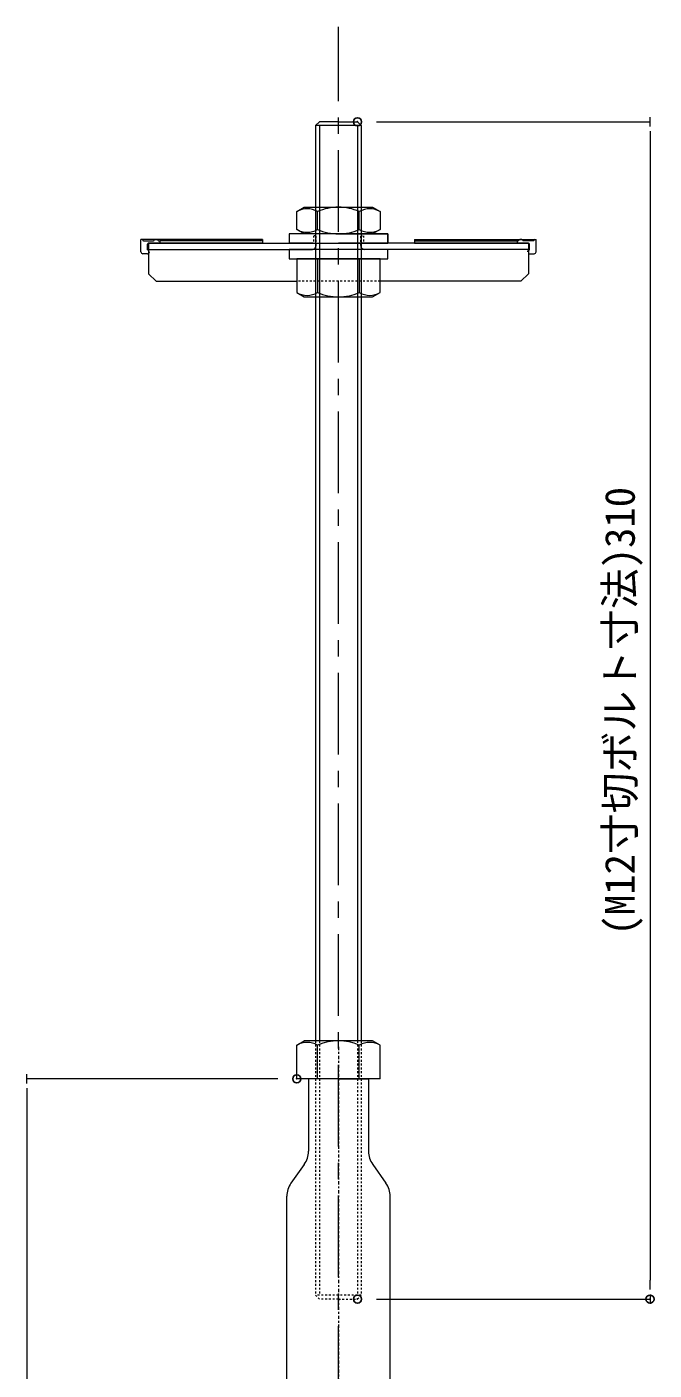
# Model space of a CAD drawing. Units: millimetres, scale not verified. Extents: x -849 to 851, y -136 to 149.
# Drawn here: x 446 to 479, y -63.3 to 7.5 of the extents above; entities that cross this region are included whole.
import ezdxf
from ezdxf.enums import TextEntityAlignment as Align

# ---------------------------------------------------------------- set-up
doc = ezdxf.new("R2010")
doc.units = ezdxf.units.MM
doc.header["$LTSCALE"] = 0.86
doc.header["$PDMODE"] = 32
doc.header["$PDSIZE"] = 0.43
doc.linetypes.add('CHAIN1', pattern=[8, 5, -1, 1, -1])
doc.linetypes.add('DASHED1', pattern=[1.8, 1.2, -0.6])
for name, color, linetype, lineweight in [('0-0_一般', 4, 'Continuous', 9), ('0-1_A10_通り芯寸法', 1, 'Continuous', 9), ('0-2_0', 2, 'Continuous', 9), ('0-4_外形線2', 2, 'CHAIN1', 9)]:
    doc.layers.add(name, color=color, linetype=linetype, lineweight=lineweight)
doc.layers.add('0-3_DEFPOINTS', color=7, linetype='Continuous')
doc.layers.add('0-6_作図', color=7, linetype='Continuous')
doc.styles.add('ＭＳ ゴシック', font='')
doc.styles.get('ＭＳ ゴシック').set_extended_font_data('MS Gothic')

# ---------------------------------------------------------------- blocks, each defined once
blk = doc.blocks.new('グループ-216-1')
at = {"layer": '0-0_一般', "color": 2, "linetype": 'CHAIN1'}
for p, q in [((19781.37, -47663.26), (19781.37, -49116.91)), ((19581.37, -49116.91), (19581.37, -49063.41)), ((19981.37, -49116.91), (19981.37, -49063.41))]:
    blk.add_line(p, q, dxfattribs=at)
at = {"layer": '0-2_0'}
for p, q in [((19741.87, -47705.41), (19741.87, -47800.76)), ((19781.37, -47705.41), (19741.87, -47705.41)), ((19781.37, -47705.41), (19820.87, -47705.41)), ((19820.87, -47705.41), (19820.87, -47800.76)), ((19736.34, -47818.11), (19718.9, -47842.71)), ((19826.4, -47818.11), (19843.84, -47842.71)), ((19713.37, -48975.41), (19713.37, -47860.06)), ((19849.37, -48975.41), (19849.37, -47860.06)), ((19781.37, -48975.41), (19701.37, -48975.41)), ((19781.37, -48975.41), (19861.37, -48975.41)), ((19697.37, -49005.91), (19697.37, -48998.41)), ((19697.37, -48998.41), (19781.37, -48998.41)), ((19781.37, -48998.41), (19701.37, -48998.41)), ((19781.37, -48998.41), (19861.37, -48998.41)), ((19865.37, -48998.41), (19781.37, -48998.41)), ((19865.37, -49005.91), (19865.37, -48998.41)), ((19626.37, -49060.41), (19669.11, -49013.62)), ((19781.37, -49008.41), (19680.92, -49008.41)), ((19781.37, -49008.41), (19881.81, -49008.41)), ((19936.37, -49060.41), (19893.63, -49013.62)), ((19531.37, -49074.41), (19531.37, -49095.41)), ((19606.56, -49066.5), (19596.37, -49079.41)), ((19781.37, -49060.41), (19619.12, -49060.41)), ((19781.37, -49060.41), (19943.61, -49060.41)), ((19893.87, -49079.41), (20023.9, -49071.92)), ((19956.17, -49066.5), (19966.37, -49079.41)), ((20031.37, -49074.41), (20031.37, -49095.41)), ((19667.95, -49095.38), (19537.92, -49087.89)), ((19781.37, -49079.41), (19893.87, -49079.41)), ((19894.79, -49095.38), (20024.82, -49087.89)), ((19781.37, -49095.41), (19531.37, -49095.41)), ((19781.37, -49095.41), (20031.37, -49095.41))]:
    blk.add_line(p, q, dxfattribs=at)
blk.add_lwpolyline([(19781.37, -49079.41), (19668.87, -49079.41), (19538.84, -49071.92)], dxfattribs=at)
for centre, radius, start, end in [((19711.87, -47800.76), 30, 324.65985, 0), ((19850.87, -47800.76), 30, 180, 215.34015), ((19743.37, -47860.06), 30, 144.65975, 179.99995), ((19819.37, -47860.06), 30, 0.00005, 35.34025), ((19712.09, -48986.91), 15.72, 133.00287, 226.99713), ((19850.64, -48986.91), 15.72, 313.00287, 46.99713), ((19680.92, -49024.41), 16, 90, 137.5895), ((19694.87, -49005.91), 2.5, 270, 0), ((19867.87, -49005.91), 2.5, 180, 270), ((19881.81, -49024.41), 16, 42.4105, 90), ((19538.23, -49082.53), 10.63, 86.70166, 130.18983), ((19619.12, -49076.41), 16, 90, 141.70984), ((19943.61, -49076.41), 16, 38.29016, 90), ((20024.51, -49082.53), 10.63, 49.81017, 93.29834), ((19538.23, -49098.53), 10.63, 91.85444, 130.18983), ((20024.51, -49098.53), 10.63, 49.81017, 88.14556)]:
    blk.add_arc(centre, radius, start, end, dxfattribs=at)
blk = doc.blocks.new('グループ-219-1')
at = {"layer": '0-2_0'}
for p, q in [((19726.52, -47661.1), (19736.37, -47655.41)), ((19726.52, -47705.41), (19726.52, -47661.1)), ((19826.37, -47655.41), (19736.37, -47655.41)), ((19753.94, -47705.41), (19753.94, -47661.1)), ((19808.79, -47705.41), (19808.79, -47661.1)), ((19836.22, -47661.1), (19826.37, -47655.41)), ((19836.22, -47705.41), (19836.22, -47661.1)), ((19836.22, -47705.41), (19726.52, -47705.41))]:
    blk.add_line(p, q, dxfattribs=at)
for centre, radius, start, end in [((19740.23, -47684.85), 27.42, 60.00001, 119.99999), ((19781.37, -47724.39), 68.98, 66.57346, 113.42654), ((19822.5, -47684.85), 27.42, 60.00001, 119.99999)]:
    blk.add_arc(centre, radius, start, end, dxfattribs=at)
blk = doc.blocks.new('グループ-224-1')
at = {"layer": '0-0_一般', "color": 2}
for p, q in [((19751.37, -46450.41), (19751.37, -47655.41)), ((19811.37, -46450.41), (19751.37, -46450.41)), ((19781.37, -46445.41), (19756.37, -46445.41)), ((19756.37, -46450.41), (19756.37, -47655.41)), ((19781.37, -46445.41), (19806.37, -46445.41)), ((19806.37, -46450.41), (19806.37, -47655.41)), ((19811.37, -46450.41), (19811.37, -47655.41))]:
    blk.add_line(p, q, dxfattribs=at)
at = {"layer": '0-0_一般', "color": 2, "linetype": 'DASHED1'}
for p, q in [((19751.37, -47655.41), (19751.37, -47990.41)), ((19756.37, -47655.41), (19756.37, -47990.41)), ((19806.37, -47655.41), (19806.37, -47990.41)), ((19811.37, -47655.41), (19811.37, -47990.41)), ((19811.37, -47990.41), (19751.37, -47990.41)), ((19781.37, -47995.41), (19756.37, -47995.41)), ((19781.37, -47995.41), (19806.37, -47995.41))]:
    blk.add_line(p, q, dxfattribs=at)
at = {"layer": '0-1_A10_通り芯寸法', "color": 7}
for p, q in [((19756.37, -46445.41), (19751.37, -46450.41)), ((19806.37, -46445.41), (19811.37, -46450.41))]:
    blk.add_line(p, q, dxfattribs=at)
at = {"layer": '0-1_A10_通り芯寸法', "color": 7, "linetype": 'DASHED1'}
for p, q in [((19756.37, -47995.41), (19751.37, -47990.41)), ((19806.37, -47995.41), (19811.37, -47990.41))]:
    blk.add_line(p, q, dxfattribs=at)
blk = doc.blocks.new('_DOT')
at = {"layer": '0-2_0', "color": 7}
for p, q in [((-2.5, 0), (-5, 0)), ((-1.25, 0), (1.25, 0))]:
    blk.add_line(p, q, dxfattribs=at)
blk = doc.blocks.new('グループ-236-1')
at = {"layer": '0-0_一般'}
for p, q in [((19521.37, -46616.66), (19521.37, -46600.41)), ((19522.87, -46600.41), (19521.37, -46600.41)), ((19681.37, -46600.41), (19522.87, -46600.41)), ((19539.87, -46600.41), (19542.87, -46600.41)), ((19681.37, -46600.41), (19681.37, -46605.41)), ((19524.62, -46601.91), (19538.12, -46601.91)), ((19530.13, -46614.16), (19530.13, -46606.41)), ((19681.37, -46605.41), (19531.13, -46605.41)), ((19544.62, -46601.91), (19546.37, -46601.91)), ((19546.37, -46601.91), (19546.37, -46605.41)), ((19681.37, -46601.91), (19546.37, -46601.91)), ((19530.13, -46619.16), (19523.87, -46619.16))]:
    blk.add_line(p, q, dxfattribs=at)
for centre, radius, start, end in [((19523.12, -46601.16), 0.75, 0, 90), ((19539.62, -46601.16), 0.75, 90, 180), ((19543.12, -46601.16), 0.75, 0, 90), ((19523.87, -46616.66), 2.5, 180, 270), ((19524.62, -46601.16), 0.75, 180, 270), ((19531.13, -46606.41), 1, 90, 180), ((19530.13, -46616.66), 2.5, 60.20343, 90), ((19538.12, -46601.16), 0.75, 270, 0), ((19544.62, -46601.16), 0.75, 180, 270), ((19530.13, -46616.66), 2.5, 270, 299.79657)]:
    blk.add_arc(centre, radius, start, end, dxfattribs=at)
at = {"layer": '0-0_一般', "linetype": 'DASHED1'}
blk.add_arc((19530.13, -46616.66), 2.5, 299.79657, 60.20343, dxfattribs=at)
blk = doc.blocks.new('グループ-237-1')
at = {"layer": '0-0_一般'}
for p, q in [((19881.37, -46600.41), (19881.37, -46605.41)), ((19881.37, -46600.41), (20039.87, -46600.41)), ((20022.87, -46600.41), (20019.87, -46600.41)), ((20039.87, -46600.41), (20041.37, -46600.41)), ((20041.37, -46616.66), (20041.37, -46600.41)), ((19881.37, -46601.91), (20016.37, -46601.91)), ((19881.37, -46605.41), (20031.61, -46605.41)), ((20018.12, -46601.91), (20016.37, -46601.91)), ((20016.37, -46601.91), (20016.37, -46605.41)), ((20038.12, -46601.91), (20024.62, -46601.91)), ((20032.61, -46614.16), (20032.61, -46606.41)), ((20032.61, -46619.16), (20038.87, -46619.16))]:
    blk.add_line(p, q, dxfattribs=at)
for centre, radius, start, end in [((20019.62, -46601.16), 0.75, 90, 180), ((20023.12, -46601.16), 0.75, 0, 90), ((20039.62, -46601.16), 0.75, 90, 180), ((20018.12, -46601.16), 0.75, 270, 0), ((20024.62, -46601.16), 0.75, 180, 270), ((20032.61, -46616.66), 2.5, 90, 119.79657), ((20031.61, -46606.41), 1, 0, 90), ((20038.12, -46601.16), 0.75, 270, 0), ((20038.87, -46616.66), 2.5, 270, 0), ((20032.61, -46616.66), 2.5, 240.20343, 270)]:
    blk.add_arc(centre, radius, start, end, dxfattribs=at)
at = {"layer": '0-0_一般', "linetype": 'DASHED1'}
blk.add_arc((20032.61, -46616.66), 2.5, 119.79657, 240.20343, dxfattribs=at)
blk = doc.blocks.new('グループ-238-1')
at = {"layer": '0-0_一般', "linetype": 'DASHED1'}
for p, q in [((19748.37, -46595.41), (19748.37, -46604.66)), ((19752.12, -46595.41), (19748.37, -46595.41)), ((19810.62, -46595.41), (19814.37, -46595.41)), ((19814.37, -46595.41), (19814.37, -46604.66))]:
    blk.add_line(p, q, dxfattribs=at)
at = {"layer": '0-0_一般'}
for p, q in [((19531.37, -46605.41), (19531.37, -46645.41)), ((19531.37, -46605.41), (19781.37, -46605.41)), ((19531.37, -46613.41), (19747.12, -46613.41)), ((19543.37, -46613.41), (19545.11, -46613.41)), ((19747.62, -46605.41), (19716.37, -46605.41)), ((20031.37, -46605.41), (19781.37, -46605.41)), ((19815.12, -46605.41), (19846.37, -46605.41)), ((20031.37, -46613.41), (19815.62, -46613.41)), ((20019.37, -46613.41), (20017.63, -46613.41)), ((20031.37, -46605.41), (20031.37, -46645.41)), ((19531.37, -46645.41), (19541.37, -46655.41)), ((20031.37, -46645.41), (20021.37, -46655.41)), ((19541.37, -46655.41), (19726.52, -46655.41)), ((20021.37, -46655.41), (19836.22, -46655.41))]:
    blk.add_line(p, q, dxfattribs=at)
at = {"layer": '0-0_一般', "color": 7, "linetype": 'DASHED1'}
blk.add_line((19836.22, -46655.41), (19726.52, -46655.41), dxfattribs=at)
at = {"layer": '0-0_一般', "linetype": 'DASHED1'}
for points in [[(19752.12, -46608.41), (19752.12, -46595.41), (19748.37, -46595.41)], [(19810.62, -46608.41), (19810.62, -46595.41), (19814.37, -46595.41)]]:
    blk.add_lwpolyline(points, dxfattribs=at)
at = {"layer": '0-0_一般'}
for centre, radius, start, end in [((19747.12, -46608.41), 5, 270, 0), ((19747.62, -46604.66), 0.75, 270, 0), ((19815.62, -46608.41), 5, 180, 270), ((19815.12, -46604.66), 0.75, 180, 270)]:
    blk.add_arc(centre, radius, start, end, dxfattribs=at)
at = {"layer": '0-2_0', "color": 4}
for p, q in [((19753.94, -46587.23), (19753.94, -46563.6)), ((19808.79, -46587.23), (19808.79, -46563.6)), ((19716.37, -46592.91), (19716.37, -46605.41)), ((19781.37, -46592.91), (19716.37, -46592.91)), ((19781.37, -46592.91), (19846.37, -46592.91)), ((19846.37, -46592.91), (19846.37, -46605.41)), ((19781.37, -46625.91), (19726.52, -46625.91)), ((19753.94, -46625.91), (19753.94, -46670.23)), ((19781.37, -46625.91), (19836.22, -46625.91)), ((19808.79, -46625.91), (19808.79, -46670.23))]:
    blk.add_line(p, q, dxfattribs=at)
for points in [[(19726.52, -46563.6), (19736.37, -46557.91), (19781.37, -46557.91), (19826.37, -46557.91), (19836.22, -46563.6), (19836.22, -46587.23), (19826.37, -46592.91), (19781.37, -46592.91), (19736.37, -46592.91), (19726.52, -46587.23)], [(19846.37, -46592.91), (19716.37, -46592.91), (19716.37, -46605.41), (19846.37, -46605.41)], [(19846.37, -46613.41), (19716.37, -46613.41), (19716.37, -46625.91), (19846.37, -46625.91)], [(19726.52, -46670.23), (19736.37, -46675.91), (19781.37, -46675.91), (19826.37, -46675.91), (19836.22, -46670.23), (19836.22, -46625.91), (19726.52, -46625.91)]]:
    blk.add_lwpolyline(points, close=True, dxfattribs=at)
for centre, radius, start, end in [((19740.23, -46587.35), 27.42, 60.00001, 119.99999), ((19781.37, -46626.89), 68.98, 90, 113.42654), ((19781.37, -46626.89), 68.98, 66.57346, 90), ((19822.5, -46587.35), 27.42, 60.00001, 119.99999), ((19740.23, -46563.48), 27.42, 240.00001, 299.99999), ((19781.37, -46523.93), 68.98, 246.57346, 270), ((19781.37, -46523.93), 68.98, 270, 293.42654), ((19822.5, -46563.48), 27.42, 240.00001, 299.99999), ((19740.23, -46646.48), 27.42, 240.00001, 299.99999), ((19781.37, -46606.93), 68.98, 246.57346, 270), ((19781.37, -46606.93), 68.98, 270, 293.42654), ((19822.5, -46646.48), 27.42, 240.00001, 299.99999)]:
    blk.add_arc(centre, radius, start, end, dxfattribs=at)
at = {"layer": '0-0_一般'}
for name in ['グループ-236-1', 'グループ-237-1']:
    blk.add_blockref(name, (0, 0), dxfattribs=at)

msp = doc.modelspace()

# ---------------------------------------------------------------- linework, layer by layer
at = {"layer": '0-1_A10_通り芯寸法'}
for p, q in [((464.3603, 2.4762), (478.7599, 2.4762)), ((478.7599, 1.4763), (478.7599, -58.5238)), ((459.1663, -47.9238), (445.9606, -47.9238)), ((445.9606, -48.9237), (445.9606, -102.5238)), ((464.3603, -59.5238), (478.7599, -59.5238))]:
    msp.add_line(p, q, dxfattribs=at)
at = {"layer": '0-3_DEFPOINTS'}
for p in [(463.3603, 2.4762), (460.1663, -47.9238), (463.3603, -59.5238), (478.7599, -59.5238)]:
    msp.add_point(p, dxfattribs=at)
at = {"layer": '0-4_外形線2'}
msp.add_line((462.3603, -106.5238), (462.3603, 7.4762), dxfattribs=at)

# ---------------------------------------------------------------- block references
at = {"layer": '0-1_A10_通り芯寸法', "xscale": 0.1999878, "yscale": 0.1999878}
for p, rotation in [((478.7599, 2.4762), 90), ((445.9606, -47.9238), 90), ((478.7599, -59.5238), 270)]:
    msp.add_blockref('_DOT', p, dxfattribs=dict(at, rotation=rotation))
at = {"layer": '0-4_外形線2', "xscale": 0.04, "yscale": 0.04}
for name in ['グループ-224-1', 'グループ-219-1', 'グループ-216-1']:
    msp.add_blockref(name, (-328.8944, 1860.2927), dxfattribs=at)
at = {"layer": '0-6_作図', "xscale": 0.04, "yscale": 0.04}
msp.add_blockref('グループ-238-1', (-328.8944, 1860.2927), dxfattribs=at)

# ---------------------------------------------------------------- texts
at = {"layer": '0-1_A10_通り芯寸法', "style": 'ＭＳ ゴシック'}
msp.add_text('(M12寸切ボルト寸法)310', height=1.576, rotation=90, dxfattribs=at).set_placement((478.431, -40.3762), align=Align.BOTTOM_LEFT)

doc.saveas('drawing.dxf')
